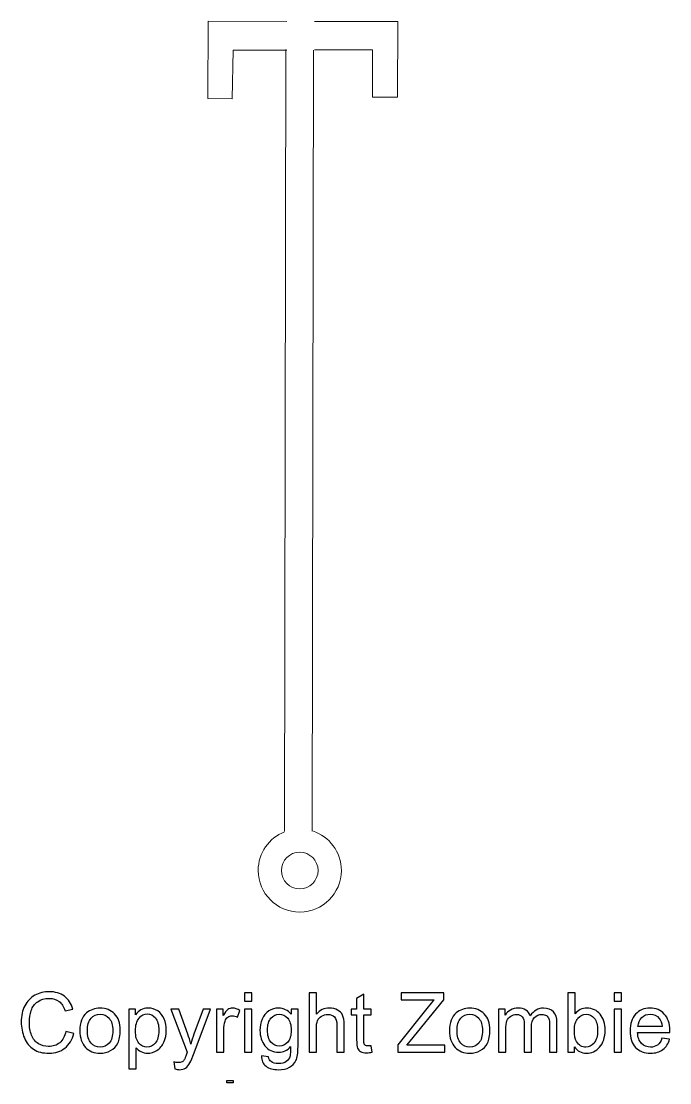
# Model space of a CAD drawing. Header units: inches. Extents: x -11.3 to 11.3, y -7.4 to 8.6.
# Drawn here: x -11.31 to -7.41, y -7.45 to -1.06 of the extents above; entities that cross this region are included whole.
import ezdxf

# ---------------------------------------------------------------- set-up
doc = ezdxf.new("R2010")
doc.units = ezdxf.units.IN
doc.header["$MEASUREMENT"] = 0
doc.header["$XCLIPFRAME"] = 0
doc.layers.add('Layer 1', color=7, linetype='Continuous')
picture_1 = doc.add_image_def('image1.jpg', size_in_pixel=(196, 69))

msp = doc.modelspace()

# ---------------------------------------------------------------- linework, layer by layer
at = {"layer": 'Layer 1', "color": 250, "lineweight": 9}
for points, knots in [([(-9.7098, -1.2371), (-9.7098, -1.2371), (-10.0327, -1.2371), (-10.0327, -1.2371), (-10.0327, -1.2371), (-10.0327, -1.2371), (-10.04, -1.5295), (-10.04, -1.5295), (-10.04, -1.5295), (-10.04, -1.5295), (-10.1846, -1.5279), (-10.1846, -1.5279), (-10.1846, -1.5279), (-10.1846, -1.5279), (-10.1831, -1.0624), (-10.1831, -1.0624), (-10.1831, -1.0624), (-10.1831, -1.0624), (-9.7098, -1.0635), (-9.7098, -1.0635)], [0, 0, 0, 0, 0.166667, 0.166667, 0.166667, 0.166667, 0.333333, 0.333333, 0.333333, 0.333333, 0.5, 0.5, 0.5, 0.5, 0.666667, 0.666667, 0.666667, 0.666667, 1, 1, 1, 1]), ([(-9.5431, -1.0635), (-9.5431, -1.0635), (-9.0436, -1.0641), (-9.0436, -1.0641), (-9.0436, -1.0641), (-9.0436, -1.0641), (-9.0445, -1.519), (-9.0445, -1.519), (-9.0445, -1.519), (-9.0445, -1.519), (-9.1956, -1.5184), (-9.1956, -1.5184), (-9.1956, -1.5184), (-9.1956, -1.5184), (-9.1959, -1.2353), (-9.1959, -1.2353), (-9.1959, -1.2353), (-9.1959, -1.2353), (-9.5431, -1.2353), (-9.5431, -1.2353)], [0, 0, 0, 0, 0.166667, 0.166667, 0.166667, 0.166667, 0.333333, 0.333333, 0.333333, 0.333333, 0.5, 0.5, 0.5, 0.5, 0.666667, 0.666667, 0.666667, 0.666667, 1, 1, 1, 1]), ([(-9.555, -5.9333), (-9.4549, -5.9659), (-9.3825, -6.0601), (-9.3825, -6.1711), (-9.3825, -6.1711), (-9.3825, -6.3092), (-9.4944, -6.4211), (-9.6325, -6.4211), (-9.6325, -6.4211), (-9.7706, -6.4211), (-9.8825, -6.3092), (-9.8825, -6.1711), (-9.8825, -6.1711), (-9.8825, -6.0653), (-9.8168, -5.9749), (-9.724, -5.9384)], [0, 0, 0, 0, 0.2, 0.2, 0.2, 0.2, 0.4, 0.4, 0.4, 0.4, 0.6, 0.6, 0.6, 0.6, 1, 1, 1, 1]), ([(-9.6325, -6.2811), (-9.6932, -6.2811), (-9.7425, -6.2319), (-9.7425, -6.1711), (-9.7425, -6.1711), (-9.7425, -6.1104), (-9.6932, -6.0611), (-9.6325, -6.0611), (-9.6325, -6.0611), (-9.5717, -6.0611), (-9.5225, -6.1104), (-9.5225, -6.1711), (-9.5225, -6.1711), (-9.5225, -6.2319), (-9.5717, -6.2811), (-9.6325, -6.2811)], [0, 0, 0, 0, 0.2, 0.2, 0.2, 0.2, 0.4, 0.4, 0.4, 0.4, 0.6, 0.6, 0.6, 0.6, 1, 1, 1, 1])]:
    msp.add_open_spline(points, degree=3, knots=knots, dxfattribs=at)
for points in [[(-9.7237, -5.934), (-9.7237, -5.934), (-9.7169, -1.2325), (-9.7169, -1.2325)], [(-9.5503, -1.236), (-9.5503, -1.236), (-9.557, -5.934), (-9.557, -5.934)]]:
    msp.add_open_spline(points, degree=3, dxfattribs=at)
at = {"layer": 'Layer 1', "color": 250}
for points, knots in [([(-11.0387, -7.1386), (-11.0387, -7.1386), (-10.9912, -7.1506), (-10.9912, -7.1506), (-10.9912, -7.1506), (-11.0012, -7.1895), (-11.0191, -7.2191), (-11.0448, -7.2396), (-11.0448, -7.2396), (-11.0707, -7.2601), (-11.1022, -7.2702), (-11.1395, -7.2702), (-11.1395, -7.2702), (-11.1781, -7.2702), (-11.2094, -7.2624), (-11.2336, -7.2467), (-11.2336, -7.2467), (-11.2577, -7.231), (-11.2762, -7.2082), (-11.2887, -7.1785), (-11.2887, -7.1785), (-11.3013, -7.1486), (-11.3077, -7.1166), (-11.3077, -7.0825), (-11.3077, -7.0825), (-11.3077, -7.0452), (-11.3006, -7.0127), (-11.2863, -6.985), (-11.2863, -6.985), (-11.2721, -6.9572), (-11.2518, -6.9361), (-11.2255, -6.9217), (-11.2255, -6.9217), (-11.1992, -6.9073), (-11.1703, -6.9001), (-11.1387, -6.9001), (-11.1387, -6.9001), (-11.1029, -6.9001), (-11.0728, -6.9092), (-11.0484, -6.9275), (-11.0484, -6.9275), (-11.024, -6.9457), (-11.007, -6.9713), (-10.9974, -7.0044), (-10.9974, -7.0044), (-10.9974, -7.0044), (-11.044, -7.0154), (-11.044, -7.0154), (-11.044, -7.0154), (-11.0523, -6.9893), (-11.0643, -6.9704), (-11.0802, -6.9585), (-11.0802, -6.9585), (-11.0959, -6.9466), (-11.1157, -6.9406), (-11.1397, -6.9406), (-11.1397, -6.9406), (-11.1672, -6.9406), (-11.1902, -6.9472), (-11.2087, -6.9604), (-11.2087, -6.9604), (-11.2272, -6.9736), (-11.2402, -6.9913), (-11.2476, -7.0136), (-11.2476, -7.0136), (-11.2551, -7.0357), (-11.2588, -7.0586), (-11.2588, -7.0822), (-11.2588, -7.0822), (-11.2588, -7.1127), (-11.2544, -7.1392), (-11.2456, -7.162), (-11.2456, -7.162), (-11.2367, -7.1846), (-11.2229, -7.2016), (-11.2042, -7.2129), (-11.2042, -7.2129), (-11.1854, -7.2241), (-11.1652, -7.2297), (-11.1433, -7.2297), (-11.1433, -7.2297), (-11.1168, -7.2297), (-11.0944, -7.2221), (-11.076, -7.2068), (-11.076, -7.2068), (-11.0576, -7.1915), (-11.0452, -7.1687), (-11.0387, -7.1386)], [0, 0, 0, 0, 0.043478, 0.043478, 0.043478, 0.043478, 0.086957, 0.086957, 0.086957, 0.086957, 0.130435, 0.130435, 0.130435, 0.130435, 0.173913, 0.173913, 0.173913, 0.173913, 0.217391, 0.217391, 0.217391, 0.217391, 0.26087, 0.26087, 0.26087, 0.26087, 0.304348, 0.304348, 0.304348, 0.304348, 0.347826, 0.347826, 0.347826, 0.347826, 0.391304, 0.391304, 0.391304, 0.391304, 0.434783, 0.434783, 0.434783, 0.434783, 0.478261, 0.478261, 0.478261, 0.478261, 0.521739, 0.521739, 0.521739, 0.521739, 0.565217, 0.565217, 0.565217, 0.565217, 0.608696, 0.608696, 0.608696, 0.608696, 0.652174, 0.652174, 0.652174, 0.652174, 0.695652, 0.695652, 0.695652, 0.695652, 0.73913, 0.73913, 0.73913, 0.73913, 0.782609, 0.782609, 0.782609, 0.782609, 0.826087, 0.826087, 0.826087, 0.826087, 0.869565, 0.869565, 0.869565, 0.869565, 0.913043, 0.913043, 0.913043, 0.913043, 1, 1, 1, 1]), ([(-9.9657, -6.9568), (-9.9657, -6.9568), (-9.9657, -6.9062), (-9.9657, -6.9062), (-9.9657, -6.9062), (-9.9657, -6.9062), (-9.9217, -6.9062), (-9.9217, -6.9062), (-9.9217, -6.9062), (-9.9217, -6.9062), (-9.9217, -6.9568), (-9.9217, -6.9568), (-9.9217, -6.9568), (-9.9217, -6.9568), (-9.9657, -6.9568), (-9.9657, -6.9568)], [0, 0, 0, 0, 0.2, 0.2, 0.2, 0.2, 0.4, 0.4, 0.4, 0.4, 0.6, 0.6, 0.6, 0.6, 1, 1, 1, 1]), ([(-9.5767, -7.2641), (-9.5767, -7.2641), (-9.5767, -6.9062), (-9.5767, -6.9062), (-9.5767, -6.9062), (-9.5767, -6.9062), (-9.5327, -6.9062), (-9.5327, -6.9062), (-9.5327, -6.9062), (-9.5327, -6.9062), (-9.5327, -7.0346), (-9.5327, -7.0346), (-9.5327, -7.0346), (-9.5122, -7.0109), (-9.4863, -6.999), (-9.4551, -6.999), (-9.4551, -6.999), (-9.4359, -6.999), (-9.4192, -7.0028), (-9.4051, -7.0104), (-9.4051, -7.0104), (-9.3909, -7.0179), (-9.3807, -7.0284), (-9.3747, -7.0417), (-9.3747, -7.0417), (-9.3686, -7.0551), (-9.3655, -7.0745), (-9.3655, -7.0998), (-9.3655, -7.0998), (-9.3655, -7.0998), (-9.3655, -7.2641), (-9.3655, -7.2641), (-9.3655, -7.2641), (-9.3655, -7.2641), (-9.4095, -7.2641), (-9.4095, -7.2641), (-9.4095, -7.2641), (-9.4095, -7.2641), (-9.4095, -7.0998), (-9.4095, -7.0998), (-9.4095, -7.0998), (-9.4095, -7.0779), (-9.4142, -7.0619), (-9.4237, -7.0519), (-9.4237, -7.0519), (-9.4332, -7.0419), (-9.4467, -7.0368), (-9.4642, -7.0368), (-9.4642, -7.0368), (-9.4772, -7.0368), (-9.4894, -7.0402), (-9.5009, -7.047), (-9.5009, -7.047), (-9.5124, -7.0537), (-9.5206, -7.0629), (-9.5254, -7.0745), (-9.5254, -7.0745), (-9.5303, -7.086), (-9.5327, -7.102), (-9.5327, -7.1223), (-9.5327, -7.1223), (-9.5327, -7.1223), (-9.5327, -7.2641), (-9.5327, -7.2641), (-9.5327, -7.2641), (-9.5327, -7.2641), (-9.5767, -7.2641), (-9.5767, -7.2641)], [0, 0, 0, 0, 0.055556, 0.055556, 0.055556, 0.055556, 0.111111, 0.111111, 0.111111, 0.111111, 0.166667, 0.166667, 0.166667, 0.166667, 0.222222, 0.222222, 0.222222, 0.222222, 0.277778, 0.277778, 0.277778, 0.277778, 0.333333, 0.333333, 0.333333, 0.333333, 0.388889, 0.388889, 0.388889, 0.388889, 0.444444, 0.444444, 0.444444, 0.444444, 0.5, 0.5, 0.5, 0.5, 0.555556, 0.555556, 0.555556, 0.555556, 0.611111, 0.611111, 0.611111, 0.611111, 0.666667, 0.666667, 0.666667, 0.666667, 0.722222, 0.722222, 0.722222, 0.722222, 0.777778, 0.777778, 0.777778, 0.777778, 0.833333, 0.833333, 0.833333, 0.833333, 0.888889, 0.888889, 0.888889, 0.888889, 1, 1, 1, 1]), ([(-9.2027, -7.2248), (-9.2027, -7.2248), (-9.1963, -7.2636), (-9.1963, -7.2636), (-9.1963, -7.2636), (-9.2087, -7.2662), (-9.2197, -7.2676), (-9.2295, -7.2676), (-9.2295, -7.2676), (-9.2455, -7.2676), (-9.2578, -7.2651), (-9.2667, -7.26), (-9.2667, -7.26), (-9.2754, -7.255), (-9.2816, -7.2483), (-9.2852, -7.2401), (-9.2852, -7.2401), (-9.2887, -7.2319), (-9.2906, -7.2146), (-9.2906, -7.1882), (-9.2906, -7.1882), (-9.2906, -7.1882), (-9.2906, -7.0391), (-9.2906, -7.0391), (-9.2906, -7.0391), (-9.2906, -7.0391), (-9.3228, -7.0391), (-9.3228, -7.0391), (-9.3228, -7.0391), (-9.3228, -7.0391), (-9.3228, -7.0049), (-9.3228, -7.0049), (-9.3228, -7.0049), (-9.3228, -7.0049), (-9.2906, -7.0049), (-9.2906, -7.0049), (-9.2906, -7.0049), (-9.2906, -7.0049), (-9.2906, -6.9406), (-9.2906, -6.9406), (-9.2906, -6.9406), (-9.2906, -6.9406), (-9.2468, -6.9143), (-9.2468, -6.9143), (-9.2468, -6.9143), (-9.2468, -6.9143), (-9.2468, -7.0049), (-9.2468, -7.0049), (-9.2468, -7.0049), (-9.2468, -7.0049), (-9.2027, -7.0049), (-9.2027, -7.0049), (-9.2027, -7.0049), (-9.2027, -7.0049), (-9.2027, -7.0391), (-9.2027, -7.0391), (-9.2027, -7.0391), (-9.2027, -7.0391), (-9.2468, -7.0391), (-9.2468, -7.0391), (-9.2468, -7.0391), (-9.2468, -7.0391), (-9.2468, -7.1906), (-9.2468, -7.1906), (-9.2468, -7.1906), (-9.2468, -7.2032), (-9.2461, -7.2112), (-9.2446, -7.2148), (-9.2446, -7.2148), (-9.243, -7.2184), (-9.2405, -7.2212), (-9.237, -7.2234), (-9.237, -7.2234), (-9.2335, -7.2255), (-9.2285, -7.2266), (-9.222, -7.2266), (-9.222, -7.2266), (-9.2171, -7.2266), (-9.2107, -7.226), (-9.2027, -7.2248)], [0, 0, 0, 0, 0.047619, 0.047619, 0.047619, 0.047619, 0.095238, 0.095238, 0.095238, 0.095238, 0.142857, 0.142857, 0.142857, 0.142857, 0.190476, 0.190476, 0.190476, 0.190476, 0.238095, 0.238095, 0.238095, 0.238095, 0.285714, 0.285714, 0.285714, 0.285714, 0.333333, 0.333333, 0.333333, 0.333333, 0.380952, 0.380952, 0.380952, 0.380952, 0.428571, 0.428571, 0.428571, 0.428571, 0.47619, 0.47619, 0.47619, 0.47619, 0.52381, 0.52381, 0.52381, 0.52381, 0.571429, 0.571429, 0.571429, 0.571429, 0.619048, 0.619048, 0.619048, 0.619048, 0.666667, 0.666667, 0.666667, 0.666667, 0.714286, 0.714286, 0.714286, 0.714286, 0.761905, 0.761905, 0.761905, 0.761905, 0.809524, 0.809524, 0.809524, 0.809524, 0.857143, 0.857143, 0.857143, 0.857143, 0.904762, 0.904762, 0.904762, 0.904762, 1, 1, 1, 1]), ([(-9.0437, -7.2641), (-9.0437, -7.2641), (-9.0437, -7.2202), (-9.0437, -7.2202), (-9.0437, -7.2202), (-9.0437, -7.2202), (-8.8604, -6.991), (-8.8604, -6.991), (-8.8604, -6.991), (-8.8473, -6.9746), (-8.835, -6.9605), (-8.8232, -6.9485), (-8.8232, -6.9485), (-8.8232, -6.9485), (-9.023, -6.9485), (-9.023, -6.9485), (-9.023, -6.9485), (-9.023, -6.9485), (-9.023, -6.9062), (-9.023, -6.9062), (-9.023, -6.9062), (-9.023, -6.9062), (-8.7667, -6.9062), (-8.7667, -6.9062), (-8.7667, -6.9062), (-8.7667, -6.9062), (-8.7667, -6.9485), (-8.7667, -6.9485), (-8.7667, -6.9485), (-8.7667, -6.9485), (-8.9676, -7.1967), (-8.9676, -7.1967), (-8.9676, -7.1967), (-8.9676, -7.1967), (-8.9893, -7.2219), (-8.9893, -7.2219), (-8.9893, -7.2219), (-8.9893, -7.2219), (-8.7607, -7.2219), (-8.7607, -7.2219), (-8.7607, -7.2219), (-8.7607, -7.2219), (-8.7607, -7.2641), (-8.7607, -7.2641), (-8.7607, -7.2641), (-8.7607, -7.2641), (-9.0437, -7.2641), (-9.0437, -7.2641)], [0, 0, 0, 0, 0.076923, 0.076923, 0.076923, 0.076923, 0.153846, 0.153846, 0.153846, 0.153846, 0.230769, 0.230769, 0.230769, 0.230769, 0.307692, 0.307692, 0.307692, 0.307692, 0.384615, 0.384615, 0.384615, 0.384615, 0.461538, 0.461538, 0.461538, 0.461538, 0.538462, 0.538462, 0.538462, 0.538462, 0.615385, 0.615385, 0.615385, 0.615385, 0.692308, 0.692308, 0.692308, 0.692308, 0.769231, 0.769231, 0.769231, 0.769231, 0.846154, 0.846154, 0.846154, 0.846154, 1, 1, 1, 1]), ([(-7.9802, -7.2641), (-7.9802, -7.2641), (-8.021, -7.2641), (-8.021, -7.2641), (-8.021, -7.2641), (-8.021, -7.2641), (-8.021, -6.9062), (-8.021, -6.9062), (-8.021, -6.9062), (-8.021, -6.9062), (-7.9771, -6.9062), (-7.9771, -6.9062), (-7.9771, -6.9062), (-7.9771, -6.9062), (-7.9771, -7.0339), (-7.9771, -7.0339), (-7.9771, -7.0339), (-7.9585, -7.0106), (-7.9348, -6.999), (-7.9061, -6.999), (-7.9061, -6.999), (-7.8901, -6.999), (-7.875, -7.0022), (-7.8607, -7.0086), (-7.8607, -7.0086), (-7.8465, -7.0151), (-7.8348, -7.0241), (-7.8256, -7.0357), (-7.8256, -7.0357), (-7.8164, -7.0474), (-7.8092, -7.0614), (-7.804, -7.0779), (-7.804, -7.0779), (-7.7987, -7.0943), (-7.7962, -7.1119), (-7.7962, -7.1306), (-7.7962, -7.1306), (-7.7962, -7.1751), (-7.8072, -7.2094), (-7.8292, -7.2336), (-7.8292, -7.2336), (-7.8511, -7.2579), (-7.8775, -7.27), (-7.9082, -7.27), (-7.9082, -7.27), (-7.9388, -7.27), (-7.9628, -7.2572), (-7.9802, -7.2316), (-7.9802, -7.2316), (-7.9802, -7.2316), (-7.9802, -7.2641), (-7.9802, -7.2641)], [0, 0, 0, 0, 0.071429, 0.071429, 0.071429, 0.071429, 0.142857, 0.142857, 0.142857, 0.142857, 0.214286, 0.214286, 0.214286, 0.214286, 0.285714, 0.285714, 0.285714, 0.285714, 0.357143, 0.357143, 0.357143, 0.357143, 0.428571, 0.428571, 0.428571, 0.428571, 0.5, 0.5, 0.5, 0.5, 0.571429, 0.571429, 0.571429, 0.571429, 0.642857, 0.642857, 0.642857, 0.642857, 0.714286, 0.714286, 0.714286, 0.714286, 0.785714, 0.785714, 0.785714, 0.785714, 0.857143, 0.857143, 0.857143, 0.857143, 1, 1, 1, 1]), ([(-7.7425, -6.9568), (-7.7425, -6.9568), (-7.7425, -6.9062), (-7.7425, -6.9062), (-7.7425, -6.9062), (-7.7425, -6.9062), (-7.6985, -6.9062), (-7.6985, -6.9062), (-7.6985, -6.9062), (-7.6985, -6.9062), (-7.6985, -6.9568), (-7.6985, -6.9568), (-7.6985, -6.9568), (-7.6985, -6.9568), (-7.7425, -6.9568), (-7.7425, -6.9568)], [0, 0, 0, 0, 0.2, 0.2, 0.2, 0.2, 0.4, 0.4, 0.4, 0.4, 0.6, 0.6, 0.6, 0.6, 1, 1, 1, 1]), ([(-10.9549, -7.1345), (-10.9549, -7.0865), (-10.9416, -7.0509), (-10.9148, -7.0278), (-10.9148, -7.0278), (-10.8926, -7.0086), (-10.8654, -6.999), (-10.8333, -6.999), (-10.8333, -6.999), (-10.7977, -6.999), (-10.7685, -7.0106), (-10.7459, -7.0341), (-10.7459, -7.0341), (-10.7232, -7.0574), (-10.712, -7.0896), (-10.712, -7.1308), (-10.712, -7.1308), (-10.712, -7.1642), (-10.717, -7.1905), (-10.727, -7.2096), (-10.727, -7.2096), (-10.737, -7.2287), (-10.7516, -7.2436), (-10.7707, -7.2541), (-10.7707, -7.2541), (-10.7898, -7.2647), (-10.8107, -7.27), (-10.8333, -7.27), (-10.8333, -7.27), (-10.8696, -7.27), (-10.8989, -7.2584), (-10.9213, -7.2351), (-10.9213, -7.2351), (-10.9437, -7.2118), (-10.9549, -7.1783), (-10.9549, -7.1345)], [0, 0, 0, 0, 0.1, 0.1, 0.1, 0.1, 0.2, 0.2, 0.2, 0.2, 0.3, 0.3, 0.3, 0.3, 0.4, 0.4, 0.4, 0.4, 0.5, 0.5, 0.5, 0.5, 0.6, 0.6, 0.6, 0.6, 0.7, 0.7, 0.7, 0.7, 0.8, 0.8, 0.8, 0.8, 1, 1, 1, 1]), ([(-10.6604, -7.3635), (-10.6604, -7.3635), (-10.6604, -7.0049), (-10.6604, -7.0049), (-10.6604, -7.0049), (-10.6604, -7.0049), (-10.6204, -7.0049), (-10.6204, -7.0049), (-10.6204, -7.0049), (-10.6204, -7.0049), (-10.6204, -7.0386), (-10.6204, -7.0386), (-10.6204, -7.0386), (-10.611, -7.0254), (-10.6003, -7.0155), (-10.5884, -7.0089), (-10.5884, -7.0089), (-10.5766, -7.0023), (-10.5622, -6.999), (-10.5452, -6.999), (-10.5452, -6.999), (-10.5231, -6.999), (-10.5036, -7.0047), (-10.4867, -7.0161), (-10.4867, -7.0161), (-10.4697, -7.0275), (-10.4569, -7.0436), (-10.4483, -7.0643), (-10.4483, -7.0643), (-10.4397, -7.0851), (-10.4353, -7.1078), (-10.4353, -7.1326), (-10.4353, -7.1326), (-10.4353, -7.1591), (-10.4401, -7.183), (-10.4497, -7.2042), (-10.4497, -7.2042), (-10.4592, -7.2255), (-10.473, -7.2417), (-10.4912, -7.2531), (-10.4912, -7.2531), (-10.5093, -7.2643), (-10.5284, -7.27), (-10.5484, -7.27), (-10.5484, -7.27), (-10.5631, -7.27), (-10.5762, -7.2669), (-10.5878, -7.2607), (-10.5878, -7.2607), (-10.5995, -7.2546), (-10.609, -7.2467), (-10.6165, -7.2373), (-10.6165, -7.2373), (-10.6165, -7.2373), (-10.6165, -7.3635), (-10.6165, -7.3635), (-10.6165, -7.3635), (-10.6165, -7.3635), (-10.6604, -7.3635), (-10.6604, -7.3635)], [0, 0, 0, 0, 0.0625, 0.0625, 0.0625, 0.0625, 0.125, 0.125, 0.125, 0.125, 0.1875, 0.1875, 0.1875, 0.1875, 0.25, 0.25, 0.25, 0.25, 0.3125, 0.3125, 0.3125, 0.3125, 0.375, 0.375, 0.375, 0.375, 0.4375, 0.4375, 0.4375, 0.4375, 0.5, 0.5, 0.5, 0.5, 0.5625, 0.5625, 0.5625, 0.5625, 0.625, 0.625, 0.625, 0.625, 0.6875, 0.6875, 0.6875, 0.6875, 0.75, 0.75, 0.75, 0.75, 0.8125, 0.8125, 0.8125, 0.8125, 0.875, 0.875, 0.875, 0.875, 1, 1, 1, 1]), ([(-10.3843, -7.364), (-10.3843, -7.364), (-10.3892, -7.3227), (-10.3892, -7.3227), (-10.3892, -7.3227), (-10.3796, -7.3253), (-10.3712, -7.3266), (-10.3641, -7.3266), (-10.3641, -7.3266), (-10.3543, -7.3266), (-10.3465, -7.325), (-10.3407, -7.3217), (-10.3407, -7.3217), (-10.3347, -7.3185), (-10.33, -7.314), (-10.3262, -7.3081), (-10.3262, -7.3081), (-10.3234, -7.3037), (-10.319, -7.2928), (-10.3128, -7.2754), (-10.3128, -7.2754), (-10.312, -7.2729), (-10.3107, -7.2694), (-10.3089, -7.2646), (-10.3089, -7.2646), (-10.3089, -7.2646), (-10.4072, -7.0049), (-10.4072, -7.0049), (-10.4072, -7.0049), (-10.4072, -7.0049), (-10.3599, -7.0049), (-10.3599, -7.0049), (-10.3599, -7.0049), (-10.3599, -7.0049), (-10.3059, -7.155), (-10.3059, -7.155), (-10.3059, -7.155), (-10.299, -7.1741), (-10.2927, -7.1941), (-10.2872, -7.2151), (-10.2872, -7.2151), (-10.2821, -7.1949), (-10.2761, -7.1752), (-10.2691, -7.156), (-10.2691, -7.156), (-10.2691, -7.156), (-10.2137, -7.0049), (-10.2137, -7.0049), (-10.2137, -7.0049), (-10.2137, -7.0049), (-10.1697, -7.0049), (-10.1697, -7.0049), (-10.1697, -7.0049), (-10.1697, -7.0049), (-10.2683, -7.2686), (-10.2683, -7.2686), (-10.2683, -7.2686), (-10.2789, -7.2971), (-10.2872, -7.3166), (-10.293, -7.3274), (-10.293, -7.3274), (-10.3008, -7.3419), (-10.3097, -7.3525), (-10.3198, -7.3592), (-10.3198, -7.3592), (-10.33, -7.366), (-10.342, -7.3694), (-10.356, -7.3694), (-10.356, -7.3694), (-10.3645, -7.3694), (-10.3739, -7.3676), (-10.3843, -7.364)], [0, 0, 0, 0, 0.052632, 0.052632, 0.052632, 0.052632, 0.105263, 0.105263, 0.105263, 0.105263, 0.157895, 0.157895, 0.157895, 0.157895, 0.210526, 0.210526, 0.210526, 0.210526, 0.263158, 0.263158, 0.263158, 0.263158, 0.315789, 0.315789, 0.315789, 0.315789, 0.368421, 0.368421, 0.368421, 0.368421, 0.421053, 0.421053, 0.421053, 0.421053, 0.473684, 0.473684, 0.473684, 0.473684, 0.526316, 0.526316, 0.526316, 0.526316, 0.578947, 0.578947, 0.578947, 0.578947, 0.631579, 0.631579, 0.631579, 0.631579, 0.684211, 0.684211, 0.684211, 0.684211, 0.736842, 0.736842, 0.736842, 0.736842, 0.789474, 0.789474, 0.789474, 0.789474, 0.842105, 0.842105, 0.842105, 0.842105, 0.894737, 0.894737, 0.894737, 0.894737, 1, 1, 1, 1]), ([(-10.1328, -7.2641), (-10.1328, -7.2641), (-10.1328, -7.0049), (-10.1328, -7.0049), (-10.1328, -7.0049), (-10.1328, -7.0049), (-10.0933, -7.0049), (-10.0933, -7.0049), (-10.0933, -7.0049), (-10.0933, -7.0049), (-10.0933, -7.0441), (-10.0933, -7.0441), (-10.0933, -7.0441), (-10.0832, -7.0258), (-10.0739, -7.0136), (-10.0653, -7.0078), (-10.0653, -7.0078), (-10.0568, -7.002), (-10.0474, -6.999), (-10.0372, -6.999), (-10.0372, -6.999), (-10.0223, -6.999), (-10.0073, -7.0037), (-9.992, -7.0131), (-9.992, -7.0131), (-9.992, -7.0131), (-10.0072, -7.054), (-10.0072, -7.054), (-10.0072, -7.054), (-10.0178, -7.0476), (-10.0286, -7.0444), (-10.0393, -7.0444), (-10.0393, -7.0444), (-10.049, -7.0444), (-10.0576, -7.0473), (-10.0652, -7.0531), (-10.0652, -7.0531), (-10.0729, -7.0589), (-10.0783, -7.0669), (-10.0816, -7.0771), (-10.0816, -7.0771), (-10.0865, -7.0927), (-10.0889, -7.1098), (-10.0889, -7.1284), (-10.0889, -7.1284), (-10.0889, -7.1284), (-10.0889, -7.2641), (-10.0889, -7.2641), (-10.0889, -7.2641), (-10.0889, -7.2641), (-10.1328, -7.2641), (-10.1328, -7.2641)], [0, 0, 0, 0, 0.071429, 0.071429, 0.071429, 0.071429, 0.142857, 0.142857, 0.142857, 0.142857, 0.214286, 0.214286, 0.214286, 0.214286, 0.285714, 0.285714, 0.285714, 0.285714, 0.357143, 0.357143, 0.357143, 0.357143, 0.428571, 0.428571, 0.428571, 0.428571, 0.5, 0.5, 0.5, 0.5, 0.571429, 0.571429, 0.571429, 0.571429, 0.642857, 0.642857, 0.642857, 0.642857, 0.714286, 0.714286, 0.714286, 0.714286, 0.785714, 0.785714, 0.785714, 0.785714, 0.857143, 0.857143, 0.857143, 0.857143, 1, 1, 1, 1]), ([(-9.9657, -7.2641), (-9.9657, -7.2641), (-9.9657, -7.0049), (-9.9657, -7.0049), (-9.9657, -7.0049), (-9.9657, -7.0049), (-9.9217, -7.0049), (-9.9217, -7.0049), (-9.9217, -7.0049), (-9.9217, -7.0049), (-9.9217, -7.2641), (-9.9217, -7.2641), (-9.9217, -7.2641), (-9.9217, -7.2641), (-9.9657, -7.2641), (-9.9657, -7.2641)], [0, 0, 0, 0, 0.2, 0.2, 0.2, 0.2, 0.4, 0.4, 0.4, 0.4, 0.6, 0.6, 0.6, 0.6, 1, 1, 1, 1]), ([(-9.8628, -7.2856), (-9.8628, -7.2856), (-9.8201, -7.292), (-9.8201, -7.292), (-9.8201, -7.292), (-9.8183, -7.3051), (-9.8133, -7.3147), (-9.8052, -7.3208), (-9.8052, -7.3208), (-9.7943, -7.3289), (-9.7794, -7.333), (-9.7606, -7.333), (-9.7606, -7.333), (-9.7402, -7.333), (-9.7245, -7.3289), (-9.7134, -7.3208), (-9.7134, -7.3208), (-9.7023, -7.3126), (-9.6949, -7.3012), (-9.691, -7.2866), (-9.691, -7.2866), (-9.6887, -7.2776), (-9.6877, -7.2589), (-9.6878, -7.2302), (-9.6878, -7.2302), (-9.707, -7.2528), (-9.7309, -7.2641), (-9.7596, -7.2641), (-9.7596, -7.2641), (-9.7952, -7.2641), (-9.8228, -7.2513), (-9.8423, -7.2256), (-9.8423, -7.2256), (-9.8618, -7.1999), (-9.8717, -7.169), (-9.8717, -7.1331), (-9.8717, -7.1331), (-9.8717, -7.1083), (-9.8672, -7.0855), (-9.8582, -7.0646), (-9.8582, -7.0646), (-9.8492, -7.0436), (-9.8362, -7.0275), (-9.8192, -7.0161), (-9.8192, -7.0161), (-9.8022, -7.0047), (-9.7822, -6.999), (-9.7593, -6.999), (-9.7593, -6.999), (-9.7287, -6.999), (-9.7035, -7.0114), (-9.6837, -7.0361), (-9.6837, -7.0361), (-9.6837, -7.0361), (-9.6837, -7.0049), (-9.6837, -7.0049), (-9.6837, -7.0049), (-9.6837, -7.0049), (-9.6431, -7.0049), (-9.6431, -7.0049), (-9.6431, -7.0049), (-9.6431, -7.0049), (-9.6431, -7.229), (-9.6431, -7.229), (-9.6431, -7.229), (-9.6431, -7.2693), (-9.6472, -7.298), (-9.6554, -7.3148), (-9.6554, -7.3148), (-9.6637, -7.3316), (-9.6767, -7.345), (-9.6945, -7.3547), (-9.6945, -7.3547), (-9.7123, -7.3645), (-9.7342, -7.3694), (-9.7603, -7.3694), (-9.7603, -7.3694), (-9.7912, -7.3694), (-9.8162, -7.3624), (-9.8352, -7.3485), (-9.8352, -7.3485), (-9.8543, -7.3346), (-9.8635, -7.3136), (-9.8628, -7.2856)], [0, 0, 0, 0, 0.045455, 0.045455, 0.045455, 0.045455, 0.090909, 0.090909, 0.090909, 0.090909, 0.136364, 0.136364, 0.136364, 0.136364, 0.181818, 0.181818, 0.181818, 0.181818, 0.227273, 0.227273, 0.227273, 0.227273, 0.272727, 0.272727, 0.272727, 0.272727, 0.318182, 0.318182, 0.318182, 0.318182, 0.363636, 0.363636, 0.363636, 0.363636, 0.409091, 0.409091, 0.409091, 0.409091, 0.454545, 0.454545, 0.454545, 0.454545, 0.5, 0.5, 0.5, 0.5, 0.545455, 0.545455, 0.545455, 0.545455, 0.590909, 0.590909, 0.590909, 0.590909, 0.636364, 0.636364, 0.636364, 0.636364, 0.681818, 0.681818, 0.681818, 0.681818, 0.727273, 0.727273, 0.727273, 0.727273, 0.772727, 0.772727, 0.772727, 0.772727, 0.818182, 0.818182, 0.818182, 0.818182, 0.863636, 0.863636, 0.863636, 0.863636, 0.909091, 0.909091, 0.909091, 0.909091, 1, 1, 1, 1]), ([(-8.7317, -7.1345), (-8.7317, -7.0865), (-8.7184, -7.0509), (-8.6917, -7.0278), (-8.6917, -7.0278), (-8.6694, -7.0086), (-8.6422, -6.999), (-8.6102, -6.999), (-8.6102, -6.999), (-8.5745, -6.999), (-8.5453, -7.0106), (-8.5227, -7.0341), (-8.5227, -7.0341), (-8.5001, -7.0574), (-8.4888, -7.0896), (-8.4888, -7.1308), (-8.4888, -7.1308), (-8.4888, -7.1642), (-8.4938, -7.1905), (-8.5038, -7.2096), (-8.5038, -7.2096), (-8.5138, -7.2287), (-8.5284, -7.2436), (-8.5475, -7.2541), (-8.5475, -7.2541), (-8.5667, -7.2647), (-8.5875, -7.27), (-8.6102, -7.27), (-8.6102, -7.27), (-8.6464, -7.27), (-8.6757, -7.2584), (-8.6982, -7.2351), (-8.6982, -7.2351), (-8.7206, -7.2118), (-8.7317, -7.1783), (-8.7317, -7.1345)], [0, 0, 0, 0, 0.1, 0.1, 0.1, 0.1, 0.2, 0.2, 0.2, 0.2, 0.3, 0.3, 0.3, 0.3, 0.4, 0.4, 0.4, 0.4, 0.5, 0.5, 0.5, 0.5, 0.6, 0.6, 0.6, 0.6, 0.7, 0.7, 0.7, 0.7, 0.8, 0.8, 0.8, 0.8, 1, 1, 1, 1]), ([(-8.4372, -7.2641), (-8.4372, -7.2641), (-8.4372, -7.0049), (-8.4372, -7.0049), (-8.4372, -7.0049), (-8.4372, -7.0049), (-8.398, -7.0049), (-8.398, -7.0049), (-8.398, -7.0049), (-8.398, -7.0049), (-8.398, -7.0412), (-8.398, -7.0412), (-8.398, -7.0412), (-8.3898, -7.0286), (-8.379, -7.0183), (-8.3655, -7.0106), (-8.3655, -7.0106), (-8.352, -7.0029), (-8.3366, -6.999), (-8.3193, -6.999), (-8.3193, -6.999), (-8.3002, -6.999), (-8.2844, -7.003), (-8.2722, -7.011), (-8.2722, -7.011), (-8.2598, -7.019), (-8.2512, -7.0301), (-8.2462, -7.0444), (-8.2462, -7.0444), (-8.2256, -7.0141), (-8.1989, -6.999), (-8.1661, -6.999), (-8.1661, -6.999), (-8.1403, -6.999), (-8.1206, -7.0061), (-8.1067, -7.0204), (-8.1067, -7.0204), (-8.0929, -7.0346), (-8.086, -7.0566), (-8.086, -7.0861), (-8.086, -7.0861), (-8.086, -7.0861), (-8.086, -7.2641), (-8.086, -7.2641), (-8.086, -7.2641), (-8.086, -7.2641), (-8.1297, -7.2641), (-8.1297, -7.2641), (-8.1297, -7.2641), (-8.1297, -7.2641), (-8.1297, -7.1008), (-8.1297, -7.1008), (-8.1297, -7.1008), (-8.1297, -7.0832), (-8.1311, -7.0706), (-8.1339, -7.0628), (-8.1339, -7.0628), (-8.1368, -7.0551), (-8.142, -7.0489), (-8.1494, -7.0441), (-8.1494, -7.0441), (-8.1569, -7.0395), (-8.1657, -7.0371), (-8.1758, -7.0371), (-8.1758, -7.0371), (-8.1941, -7.0371), (-8.2092, -7.0431), (-8.2212, -7.0553), (-8.2212, -7.0553), (-8.2332, -7.0674), (-8.2393, -7.0868), (-8.2393, -7.1135), (-8.2393, -7.1135), (-8.2393, -7.1135), (-8.2393, -7.2641), (-8.2393, -7.2641), (-8.2393, -7.2641), (-8.2393, -7.2641), (-8.2832, -7.2641), (-8.2832, -7.2641), (-8.2832, -7.2641), (-8.2832, -7.2641), (-8.2832, -7.0957), (-8.2832, -7.0957), (-8.2832, -7.0957), (-8.2832, -7.0761), (-8.2868, -7.0615), (-8.294, -7.0517), (-8.294, -7.0517), (-8.3012, -7.042), (-8.3128, -7.0371), (-8.3292, -7.0371), (-8.3292, -7.0371), (-8.3415, -7.0371), (-8.3529, -7.0403), (-8.3634, -7.0469), (-8.3634, -7.0469), (-8.3739, -7.0534), (-8.3816, -7.0629), (-8.3862, -7.0754), (-8.3862, -7.0754), (-8.391, -7.088), (-8.3933, -7.1061), (-8.3933, -7.1296), (-8.3933, -7.1296), (-8.3933, -7.1296), (-8.3933, -7.2641), (-8.3933, -7.2641), (-8.3933, -7.2641), (-8.3933, -7.2641), (-8.4372, -7.2641), (-8.4372, -7.2641)], [0, 0, 0, 0, 0.034483, 0.034483, 0.034483, 0.034483, 0.068966, 0.068966, 0.068966, 0.068966, 0.103448, 0.103448, 0.103448, 0.103448, 0.137931, 0.137931, 0.137931, 0.137931, 0.172414, 0.172414, 0.172414, 0.172414, 0.206897, 0.206897, 0.206897, 0.206897, 0.241379, 0.241379, 0.241379, 0.241379, 0.275862, 0.275862, 0.275862, 0.275862, 0.310345, 0.310345, 0.310345, 0.310345, 0.344828, 0.344828, 0.344828, 0.344828, 0.37931, 0.37931, 0.37931, 0.37931, 0.413793, 0.413793, 0.413793, 0.413793, 0.448276, 0.448276, 0.448276, 0.448276, 0.482759, 0.482759, 0.482759, 0.482759, 0.517241, 0.517241, 0.517241, 0.517241, 0.551724, 0.551724, 0.551724, 0.551724, 0.586207, 0.586207, 0.586207, 0.586207, 0.62069, 0.62069, 0.62069, 0.62069, 0.655172, 0.655172, 0.655172, 0.655172, 0.689655, 0.689655, 0.689655, 0.689655, 0.724138, 0.724138, 0.724138, 0.724138, 0.758621, 0.758621, 0.758621, 0.758621, 0.793103, 0.793103, 0.793103, 0.793103, 0.827586, 0.827586, 0.827586, 0.827586, 0.862069, 0.862069, 0.862069, 0.862069, 0.896552, 0.896552, 0.896552, 0.896552, 0.931034, 0.931034, 0.931034, 0.931034, 1, 1, 1, 1]), ([(-7.7425, -7.2641), (-7.7425, -7.2641), (-7.7425, -7.0049), (-7.7425, -7.0049), (-7.7425, -7.0049), (-7.7425, -7.0049), (-7.6985, -7.0049), (-7.6985, -7.0049), (-7.6985, -7.0049), (-7.6985, -7.0049), (-7.6985, -7.2641), (-7.6985, -7.2641), (-7.6985, -7.2641), (-7.6985, -7.2641), (-7.7425, -7.2641), (-7.7425, -7.2641)], [0, 0, 0, 0, 0.2, 0.2, 0.2, 0.2, 0.4, 0.4, 0.4, 0.4, 0.6, 0.6, 0.6, 0.6, 1, 1, 1, 1]), ([(-7.4542, -7.1806), (-7.4542, -7.1806), (-7.4087, -7.1862), (-7.4087, -7.1862), (-7.4087, -7.1862), (-7.4159, -7.2128), (-7.4292, -7.2334), (-7.4485, -7.2481), (-7.4485, -7.2481), (-7.4679, -7.2626), (-7.4927, -7.27), (-7.5227, -7.27), (-7.5227, -7.27), (-7.5607, -7.27), (-7.5907, -7.2583), (-7.6129, -7.235), (-7.6129, -7.235), (-7.6352, -7.2116), (-7.6462, -7.1789), (-7.6462, -7.1367), (-7.6462, -7.1367), (-7.6462, -7.0931), (-7.635, -7.0592), (-7.6126, -7.0351), (-7.6126, -7.0351), (-7.5901, -7.0111), (-7.561, -6.999), (-7.5252, -6.999), (-7.5252, -6.999), (-7.4905, -6.999), (-7.4622, -7.0108), (-7.4402, -7.0344), (-7.4402, -7.0344), (-7.4182, -7.058), (-7.4072, -7.0912), (-7.4072, -7.134), (-7.4072, -7.134), (-7.4072, -7.1366), (-7.4073, -7.1406), (-7.4075, -7.1457), (-7.4075, -7.1457), (-7.4075, -7.1457), (-7.6008, -7.1457), (-7.6008, -7.1457), (-7.6008, -7.1457), (-7.5992, -7.1742), (-7.5912, -7.1961), (-7.5767, -7.2111), (-7.5767, -7.2111), (-7.5622, -7.2263), (-7.5442, -7.2339), (-7.5225, -7.2339), (-7.5225, -7.2339), (-7.5064, -7.2339), (-7.4927, -7.2296), (-7.4812, -7.2211), (-7.4812, -7.2211), (-7.4698, -7.2127), (-7.4608, -7.1992), (-7.4542, -7.1806)], [0, 0, 0, 0, 0.0625, 0.0625, 0.0625, 0.0625, 0.125, 0.125, 0.125, 0.125, 0.1875, 0.1875, 0.1875, 0.1875, 0.25, 0.25, 0.25, 0.25, 0.3125, 0.3125, 0.3125, 0.3125, 0.375, 0.375, 0.375, 0.375, 0.4375, 0.4375, 0.4375, 0.4375, 0.5, 0.5, 0.5, 0.5, 0.5625, 0.5625, 0.5625, 0.5625, 0.625, 0.625, 0.625, 0.625, 0.6875, 0.6875, 0.6875, 0.6875, 0.75, 0.75, 0.75, 0.75, 0.8125, 0.8125, 0.8125, 0.8125, 0.875, 0.875, 0.875, 0.875, 1, 1, 1, 1]), ([(-10.9097, -7.1345), (-10.9097, -7.1677), (-10.9025, -7.1926), (-10.888, -7.2091), (-10.888, -7.2091), (-10.8735, -7.2256), (-10.8552, -7.2339), (-10.8333, -7.2339), (-10.8333, -7.2339), (-10.8115, -7.2339), (-10.7933, -7.2256), (-10.7788, -7.209), (-10.7788, -7.209), (-10.7644, -7.1924), (-10.7572, -7.1671), (-10.7572, -7.1331), (-10.7572, -7.1331), (-10.7572, -7.101), (-10.7644, -7.0766), (-10.779, -7.0601), (-10.779, -7.0601), (-10.7936, -7.0436), (-10.8117, -7.0354), (-10.8333, -7.0354), (-10.8333, -7.0354), (-10.8552, -7.0354), (-10.8735, -7.0436), (-10.888, -7.0601), (-10.888, -7.0601), (-10.9025, -7.0765), (-10.9097, -7.1013), (-10.9097, -7.1345)], [0, 0, 0, 0, 0.111111, 0.111111, 0.111111, 0.111111, 0.222222, 0.222222, 0.222222, 0.222222, 0.333333, 0.333333, 0.333333, 0.333333, 0.444444, 0.444444, 0.444444, 0.444444, 0.555556, 0.555556, 0.555556, 0.555556, 0.666667, 0.666667, 0.666667, 0.666667, 0.777778, 0.777778, 0.777778, 0.777778, 1, 1, 1, 1]), ([(-10.6207, -7.136), (-10.6207, -7.1693), (-10.6139, -7.194), (-10.6004, -7.21), (-10.6004, -7.21), (-10.5869, -7.2259), (-10.5705, -7.2339), (-10.5513, -7.2339), (-10.5513, -7.2339), (-10.5318, -7.2339), (-10.5151, -7.2256), (-10.5012, -7.2091), (-10.5012, -7.2091), (-10.4872, -7.1926), (-10.4802, -7.167), (-10.4802, -7.1323), (-10.4802, -7.1323), (-10.4802, -7.0992), (-10.4871, -7.0746), (-10.5007, -7.0581), (-10.5007, -7.0581), (-10.5142, -7.0416), (-10.5305, -7.0334), (-10.5493, -7.0334), (-10.5493, -7.0334), (-10.5681, -7.0334), (-10.5847, -7.0421), (-10.5991, -7.0596), (-10.5991, -7.0596), (-10.6135, -7.0771), (-10.6207, -7.1026), (-10.6207, -7.136)], [0, 0, 0, 0, 0.111111, 0.111111, 0.111111, 0.111111, 0.222222, 0.222222, 0.222222, 0.222222, 0.333333, 0.333333, 0.333333, 0.333333, 0.444444, 0.444444, 0.444444, 0.444444, 0.555556, 0.555556, 0.555556, 0.555556, 0.666667, 0.666667, 0.666667, 0.666667, 0.777778, 0.777778, 0.777778, 0.777778, 1, 1, 1, 1]), ([(-9.8265, -7.1299), (-9.8265, -7.1639), (-9.8197, -7.1887), (-9.8062, -7.2043), (-9.8062, -7.2043), (-9.7927, -7.22), (-9.7757, -7.2277), (-9.7554, -7.2277), (-9.7554, -7.2277), (-9.7352, -7.2277), (-9.7183, -7.22), (-9.7047, -7.2045), (-9.7047, -7.2045), (-9.691, -7.1889), (-9.6842, -7.1646), (-9.6842, -7.1313), (-9.6842, -7.1313), (-9.6842, -7.0996), (-9.6912, -7.0756), (-9.7052, -7.0596), (-9.7052, -7.0596), (-9.7193, -7.0435), (-9.7363, -7.0354), (-9.7562, -7.0354), (-9.7562, -7.0354), (-9.7757, -7.0354), (-9.7922, -7.0433), (-9.806, -7.0592), (-9.806, -7.0592), (-9.8197, -7.0751), (-9.8265, -7.0986), (-9.8265, -7.1299)], [0, 0, 0, 0, 0.111111, 0.111111, 0.111111, 0.111111, 0.222222, 0.222222, 0.222222, 0.222222, 0.333333, 0.333333, 0.333333, 0.333333, 0.444444, 0.444444, 0.444444, 0.444444, 0.555556, 0.555556, 0.555556, 0.555556, 0.666667, 0.666667, 0.666667, 0.666667, 0.777778, 0.777778, 0.777778, 0.777778, 1, 1, 1, 1]), ([(-8.6866, -7.1345), (-8.6866, -7.1677), (-8.6793, -7.1926), (-8.6648, -7.2091), (-8.6648, -7.2091), (-8.6503, -7.2256), (-8.6321, -7.2339), (-8.6102, -7.2339), (-8.6102, -7.2339), (-8.5883, -7.2339), (-8.5702, -7.2256), (-8.5557, -7.209), (-8.5557, -7.209), (-8.5412, -7.1924), (-8.534, -7.1671), (-8.534, -7.1331), (-8.534, -7.1331), (-8.534, -7.101), (-8.5412, -7.0766), (-8.5558, -7.0601), (-8.5558, -7.0601), (-8.5704, -7.0436), (-8.5885, -7.0354), (-8.6102, -7.0354), (-8.6102, -7.0354), (-8.6321, -7.0354), (-8.6503, -7.0436), (-8.6648, -7.0601), (-8.6648, -7.0601), (-8.6793, -7.0765), (-8.6866, -7.1013), (-8.6866, -7.1345)], [0, 0, 0, 0, 0.111111, 0.111111, 0.111111, 0.111111, 0.222222, 0.222222, 0.222222, 0.222222, 0.333333, 0.333333, 0.333333, 0.333333, 0.444444, 0.444444, 0.444444, 0.444444, 0.555556, 0.555556, 0.555556, 0.555556, 0.666667, 0.666667, 0.666667, 0.666667, 0.777778, 0.777778, 0.777778, 0.777778, 1, 1, 1, 1]), ([(-7.9807, -7.1326), (-7.9807, -7.1636), (-7.9765, -7.1861), (-7.9681, -7.1999), (-7.9681, -7.1999), (-7.9542, -7.2226), (-7.9355, -7.2339), (-7.9119, -7.2339), (-7.9119, -7.2339), (-7.8927, -7.2339), (-7.8761, -7.2256), (-7.8621, -7.2088), (-7.8621, -7.2088), (-7.8481, -7.1921), (-7.8411, -7.1673), (-7.8411, -7.1342), (-7.8411, -7.1342), (-7.8411, -7.1004), (-7.8478, -7.0754), (-7.8612, -7.0593), (-7.8612, -7.0593), (-7.8747, -7.0432), (-7.8909, -7.0351), (-7.9099, -7.0351), (-7.9099, -7.0351), (-7.9292, -7.0351), (-7.9457, -7.0435), (-7.9597, -7.0601), (-7.9597, -7.0601), (-7.9737, -7.0768), (-7.9807, -7.101), (-7.9807, -7.1326)], [0, 0, 0, 0, 0.111111, 0.111111, 0.111111, 0.111111, 0.222222, 0.222222, 0.222222, 0.222222, 0.333333, 0.333333, 0.333333, 0.333333, 0.444444, 0.444444, 0.444444, 0.444444, 0.555556, 0.555556, 0.555556, 0.555556, 0.666667, 0.666667, 0.666667, 0.666667, 0.777778, 0.777778, 0.777778, 0.777778, 1, 1, 1, 1]), ([(-7.5984, -7.1096), (-7.5984, -7.1096), (-7.4537, -7.1096), (-7.4537, -7.1096), (-7.4537, -7.1096), (-7.4556, -7.0878), (-7.4612, -7.0714), (-7.4702, -7.0606), (-7.4702, -7.0606), (-7.4842, -7.0436), (-7.5024, -7.0351), (-7.5247, -7.0351), (-7.5247, -7.0351), (-7.5448, -7.0351), (-7.5618, -7.0419), (-7.5756, -7.0554), (-7.5756, -7.0554), (-7.5893, -7.0689), (-7.5969, -7.087), (-7.5984, -7.1096)], [0, 0, 0, 0, 0.166667, 0.166667, 0.166667, 0.166667, 0.333333, 0.333333, 0.333333, 0.333333, 0.5, 0.5, 0.5, 0.5, 0.666667, 0.666667, 0.666667, 0.666667, 1, 1, 1, 1])]:
    msp.add_open_spline(points, degree=3, knots=knots, dxfattribs=at)

# ---------------------------------------------------------------- pictures from other files: only their frames are drawn
image = msp.add_image(picture_1, insert=(-9.9391, -8.5041), size_in_units=(2.7222, 0.9583), dxfattribs=at)
image.set_boundary_path([(-9.939, -8.504), (-7.212, -7.543)])
image.dxf.flags = 3

doc.saveas('drawing.dxf')
